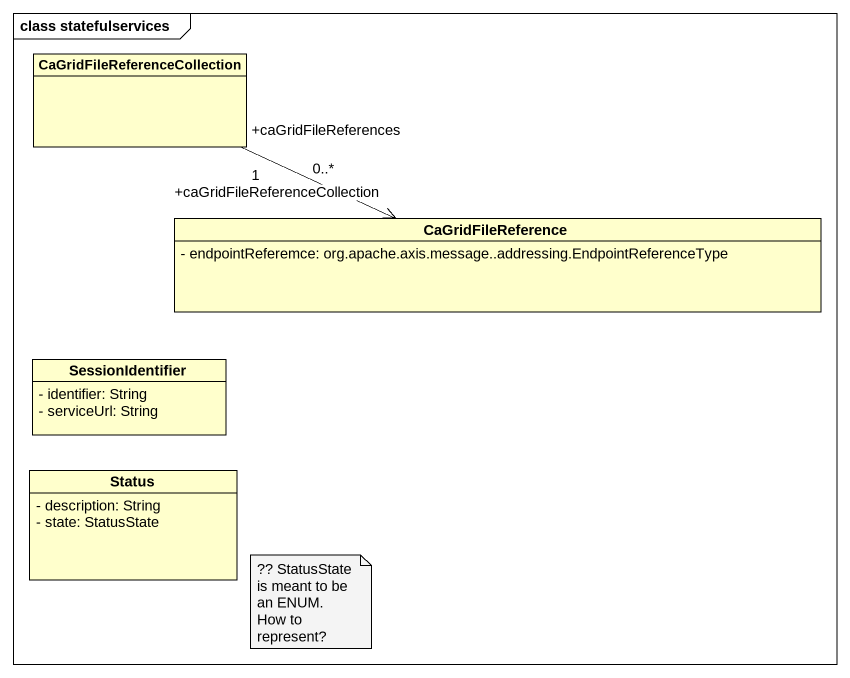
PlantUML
@startuml
mainframe class statefulservices
hide circle
hide empty members
skinparam classAttributeIconSize 0
class "CaGridFileReferenceCollection" as CaGridFileReferenceCollectio
class CaGridFileReference {
  - endpointReferemce: org.apache.axis.message..addressing.EndpointReferenceType
}
class SessionIdentifier {
  - identifier: String
  - serviceUrl: String
}
class Status {
  - description: String
  - state: StatusState
}
CaGridFileReferenceCollectio "+caGridFileReferences\n1" -right-> "+caGridFileReferenceCollection\n0..*" CaGridFileReference
note as N1
  ?? StatusState is meant to be an ENUM. How to represent?
end note
@enduml
